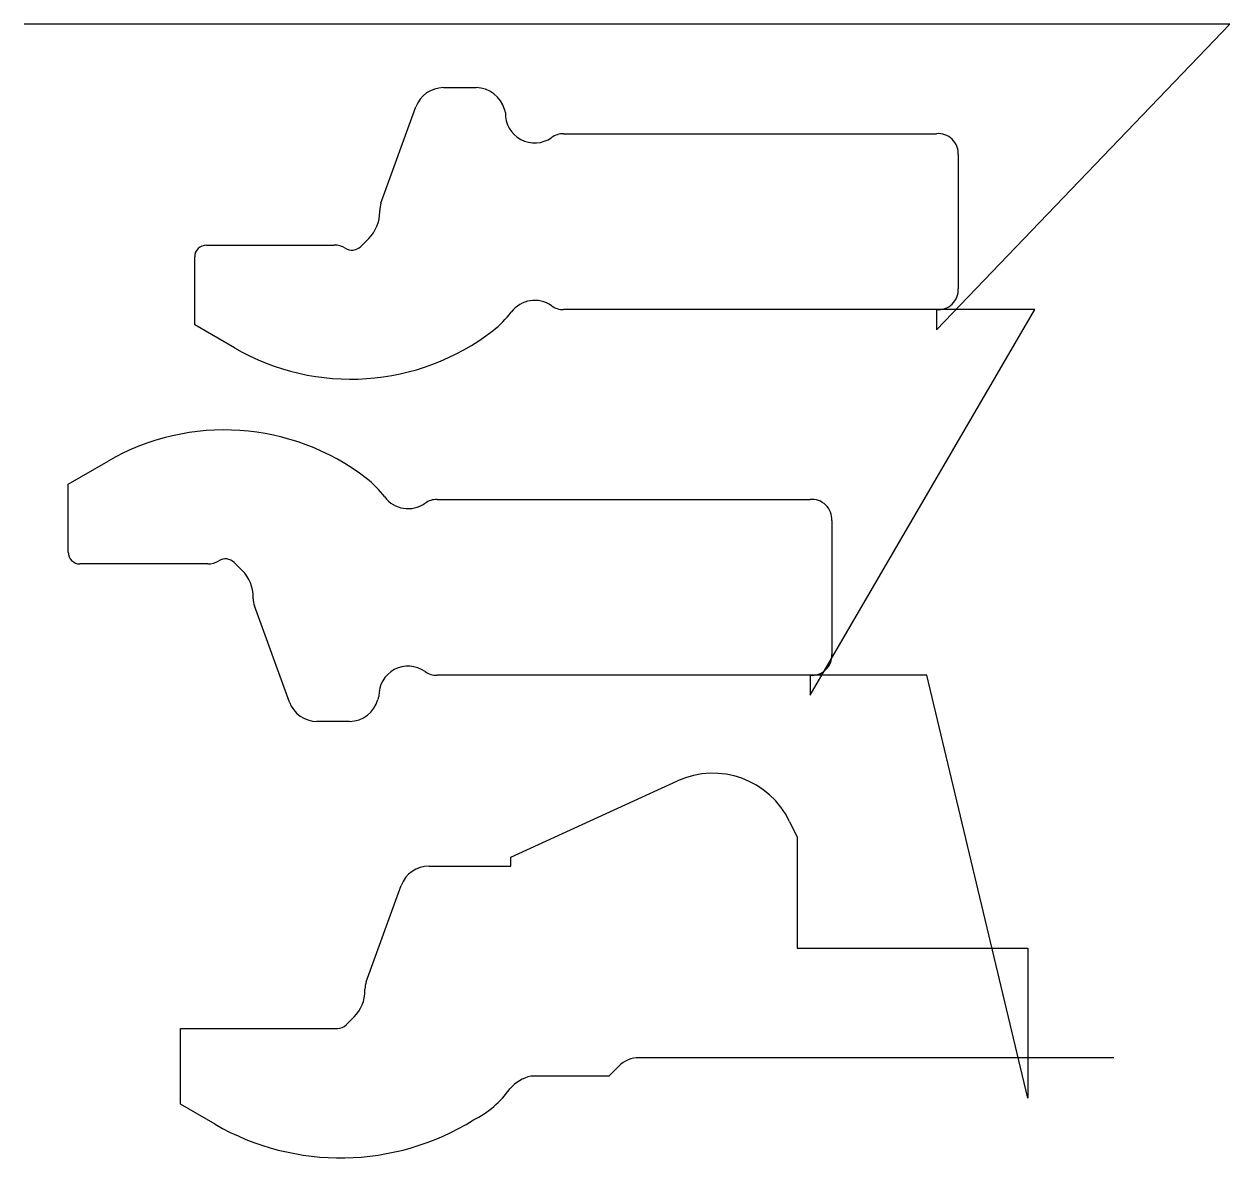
# Model space of a CAD drawing. Header units: metres. Extents: x 3 to 723, y 53 to 729.
import ezdxf

# ---------------------------------------------------------------- set-up
doc = ezdxf.new("R2010")
doc.units = ezdxf.units.M

msp = doc.modelspace()

# ---------------------------------------------------------------- linework, layer by layer
at = {"layer": 'TOOL_0'}
for p, q in [((3.964, 729.476), (2.964, 729.476)), ((722.016, 729.476), (3.964, 729.476)), ((547.835, 546.882), (723.016, 729.476)), ((723.016, 729.476), (722.016, 729.476)), ((722.016, 729.476), (723.016, 729.476)), ((723.016, 729.476), (722.016, 729.476)), ((253.353, 691.547), (272.834, 691.547)), ((216.082, 622.549), (236.9, 680.008)), ((325.148, 664.047), (547.835, 664.047)), ((560.835, 651.547), (560.835, 571.547)), ((215.334, 617.402), (215.334, 618.291)), ((203.995, 596.743), (208.744, 601.492)), ((104.834, 549.891), (104.834, 590.546)), ((111.834, 597.546), (188.156, 597.546)), ((547.835, 559.046), (325.148, 559.046)), ((472.286, 328.842), (606.446, 559.046)), ((547.835, 559.047), (547.835, 546.882)), ((606.446, 559.046), (547.835, 559.046)), ((128.636, 536.149), (104.834, 549.891)), ((29.286, 454.886), (53.088, 468.628)), ((29.286, 414.231), (29.286, 454.886)), ((249.599, 445.731), (472.286, 445.731)), ((485.286, 433.231), (485.286, 353.231)), ((112.608, 407.231), (36.286, 407.231)), ((133.196, 403.285), (128.447, 408.034)), ((139.786, 386.486), (139.786, 387.375)), ((161.352, 324.769), (140.534, 382.228)), ((472.285, 340.73), (249.598, 340.73)), ((542.066, 340.73), (472.285, 340.73)), ((472.286, 340.731), (472.286, 328.842)), ((602.273, 88.218), (542.066, 340.73)), ((197.285, 313.23), (177.805, 313.23)), ((293.562, 232.194), (393.183, 277.707)), ((460.062, 253.43), (464.523, 244.097)), ((464.523, 244.097), (464.523, 177.947)), ((293.562, 226.897), (293.562, 232.194)), ((244.791, 226.897), (293.562, 226.897)), ((207.285, 157.735), (228.103, 215.194)), ((464.523, 177.947), (602.273, 177.947)), ((602.273, 177.947), (602.273, 112.447)), ((206.522, 152.553), (206.522, 153.392)), ((195.256, 132.071), (200.005, 136.82)), ((96.272, 84.705), (96.272, 129.948)), ((96.272, 129.948), (190.13, 129.948)), ((602.274, 112.449), (370.258, 112.449)), ((602.273, 112.447), (602.273, 88.218)), ((653.706, 112.449), (602.274, 112.449)), ((352.062, 101.399), (305.557, 101.399)), ((358.06, 107.397), (352.062, 101.399)), ((116.967, 72.757), (96.272, 84.705))]:
    msp.add_line(p, q, dxfattribs=at)
for centre, radius, start, end in [((253.353, 674.047), 17.5, 90, 160.084308), ((272.834, 674.047), 17.5, 14.477759, 90), ((311.564, 684.047), 22.5, 194.477214, 199.403733), ((307.834, 676.047), 17.5, 178.280857, 305.248431), ((325.148, 651.547), 12.5, 90, 125.248873), ((548.847, 652.09), 12, 357.406543, 94.837791), ((227.834, 618.291), 12.5, 160.083469, 180), ((192.834, 617.402), 22.5, 315, 0), ((111.834, 590.546), 7, 90, 180), ((188.156, 585.046), 12.5, 58.210826, 90), ((198.692, 602.046), 7.5, 238.210826, 315), ((548.847, 571.004), 12, 265.162209, 2.593457), ((307.835, 547.046), 17.5, 54.754243, 143.130102), ((247.835, 592.046), 57.5, 307.716712, 323.130102), ((325.148, 571.546), 12.5, 234.751127, 270), ((198.065, 656.401), 138.855, 239.999473, 307.716977), ((122.516, 348.376), 138.855, 52.283023, 120.00017), ((172.286, 412.731), 57.5, 36.869898, 52.283288), ((232.286, 457.731), 17.5, 216.869898, 305.245757), ((249.599, 433.231), 12.5, 90, 125.248873), ((473.298, 433.774), 12, 357.406543, 94.837791), ((36.286, 414.231), 7, 180, 270), ((112.608, 419.731), 12.5, 270, 301.789174), ((123.144, 402.731), 7.5, 45, 121.789174), ((117.286, 387.375), 22.5, 0, 45), ((152.286, 386.486), 12.5, 180, 199.916531), ((473.298, 352.688), 12, 265.162209, 2.593457), ((232.285, 328.73), 17.5, 54.754243, 181.719143), ((249.598, 353.23), 12.5, 234.751127, 270), ((177.805, 330.73), 17.5, 199.915692, 270), ((197.285, 330.73), 17.5, 270, 345.522241), ((236.015, 320.73), 22.5, 160.596267, 165.522786), ((414.272, 231.546), 50.75, 25.544112, 114.553647), ((244.791, 209.147), 17.75, 90, 160.081703), ((184.214, 152.577), 22.308, 315.061749, 359.938359), ((219.534, 153.346), 13.012, 160.286638, 179.797449), ((190.107, 137.255), 7.307, 270.180347, 314.805928), ((370.281, 95.143), 17.306, 90.076147, 134.922747), ((310.177, 79.489), 22.392, 101.907108, 139.720369), ((245.874, 127.108), 57.69, 296.187512, 324.93638), ((191.997, 202.746), 150.088, 240.006342, 301.910614)]:
    msp.add_arc(centre, radius, start, end, dxfattribs=at)

doc.saveas('drawing.dxf')
